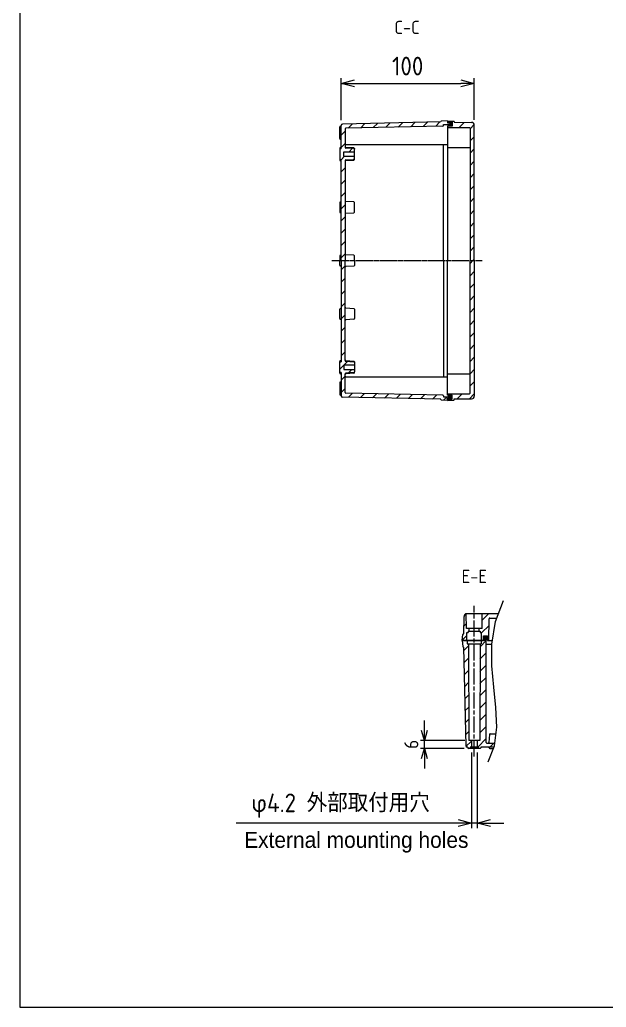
# Model space of a CAD drawing. Header units: millimetres. Extents: x 0 to 3249, y 0 to 1120.
# Drawn here: x 1637 to 2077, y 0 to 741 of the extents above; entities that cross this region are included whole.
import ezdxf

# ---------------------------------------------------------------- set-up
doc = ezdxf.new("R2010")
doc.units = ezdxf.units.MM
doc.linetypes.add('AM_ISO08W050', pattern=[18, 12, -1.5, 3, -1.5])
doc.linetypes.add('CENTER', pattern=[2, 1.25, -0.25, 0.25, -0.25])
for name, color, linetype, lineweight in [('AM_10', 7, 'AM_ISO08W050', 50), ('AM_4', 3, 'Continuous', 25), ('AM_5', 3, 'Continuous', 25), ('AM_7', 4, 'AM_ISO08W050', 25), ('AM_8', 1, 'Continuous', 25), ('ｶﾞｽｹｯﾄ', 5, 'Continuous', 25), ('ﾄｯﾌﾟｶﾊﾞｰ', 7, 'Continuous', 25), ('ﾎﾞﾃﾞｨｰ', 2, 'Continuous', 25)]:
    doc.layers.add(name, color=color, linetype=linetype, lineweight=lineweight)
doc.styles.add('ACISOTS', font='isocp.shx', dxfattribs={"height": 1, "bigfont": 'extfont.shx'})
doc.styles.get("Standard").update_dxf_attribs({"font": 'ISOCP.SHX', "bigfont": 'EXTFONT.SHX'})
doc.styles.add('takachi1', font='MS PGothic.ttf', dxfattribs={"height": 2.5})
doc.dimstyles.new('AM_ISO$0', dxfattribs={"dimtxt": 3.5, "dimasz": 2.5, "dimexe": 1, "dimexo": 1, "dimgap": 1.5, "dimtad": 1, "dimdsep": 46, "dimtxsty": 'STANDARD', "dimblk": 'OPEN30', "dimcen": 0, "dimclrd": 3, "dimclre": 3, "dimclrt": 2, "dimadec": 0, "dimazin": 2, "dimtp": 0.1, "dimtm": 0.1, "dimtfac": 0.71, "dimtmove": 0, "dimatfit": 3, "dimldrblk": 'OPEN30', "dimfxl": 1, "dimlwd": -1, "dimlwe": -1, "dimarcsym": 0})
pattern_1 = [(45, (-0.3, -20), (-4.596194, 4.596194), [])]

# ---------------------------------------------------------------- blocks, each defined once
blk = doc.blocks.new('_Open30')
at = {"color": 0, "linetype": 'ByBlock', "lineweight": -2}
for p, q in [((-1, 0.268), (0, 0)), ((0, 0), (-1, -0.268)), ((0, 0), (-1, 0))]:
    blk.add_line(p, q, dxfattribs=at)
blk = doc.blocks.new('*D65')
at = {"layer": 'AM_5', "color": 3}
for p, q in [((1976.2, 191.26), (1976.2, 134.26)), ((1980.4, 191.26), (1980.4, 134.26)), ((1966.2, 138.26), (1799.53, 138.26)), ((1980.4, 138.26), (1976.2, 138.26)), ((1990.4, 138.26), (2000.4, 138.26))]:
    blk.add_line(p, q, dxfattribs=at)
at = {"layer": 'Defpoints', "color": 0}
for p in [(1976.2, 195.26), (1980.4, 195.26), (1976.2, 138.26)]:
    blk.add_point(p, dxfattribs=at)
at = {"layer": 'AM_5', "color": 3, "xscale": 10, "yscale": 10, "zscale": 10}
blk.add_blockref('_Open30', (1976.2, 138.26), dxfattribs=at)
at = {"layer": 'AM_5', "color": 3, "xscale": 10, "yscale": 10, "zscale": 10, "rotation": 180}
blk.add_blockref('_Open30', (1980.4, 138.26), dxfattribs=at)
at = {"layer": 'AM_5', "color": 2, "insert": (1877.87, 151.26), "char_height": 14, "attachment_point": 5}
blk.add_mtext('φ4.2 外部取付用穴', dxfattribs=at)
blk = doc.blocks.new('*S163')
at = {"layer": 'AM_10', "color": 7, "linetype": 'CENTER'}
for p, q in [((2253.3, 685.26), (2253.3, 665.26)), ((2253.3, 435.26), (2253.3, 455.26))]:
    blk.add_line(p, q, dxfattribs=at)
at = {"layer": 'AM_10', "color": 7, "linetype": 'AM_ISO08W050'}
for p, q in [((2243.3, 675.26), (2233.3, 675.26)), ((2243.3, 445.26), (2233.3, 445.26))]:
    blk.add_line(p, q, dxfattribs=at)
at = {"layer": 'AM_10', "color": 1, "linetype": 'CENTER'}
blk.add_line((2253.3, 665.26), (2253.3, 455.26), dxfattribs=at)
at = {"layer": 'AM_10', "color": 7, "linetype": 'Continuous', "extrusion": (0, 0, -1)}
blk.add_trace([(-2243.3, 676.58), (-2243.3, 673.94), (-2253.3, 675.26)], dxfattribs=at)
at = {"layer": 'AM_10', "color": 7, "linetype": 'Continuous'}
blk.add_trace([(2243.3, 443.94), (2243.3, 446.58), (2253.3, 445.26)], dxfattribs=at)
at = {"layer": 'AM_10', "color": 7, "char_height": 10, "attachment_point": 5, "style": 'ACISOTS'}
for s, insert in [('C-C', (1927.8, 735.26)), ('C', (2226.07, 675.26)), ('C', (2226.07, 445.26))]:
    blk.add_mtext(s, dxfattribs=dict(at, insert=insert))
blk = doc.blocks.new('*S167')
at = {"layer": 'AM_10', "color": 7, "linetype": 'CENTER'}
for p, q in [((2118.3, 464.26), (2138.3, 464.26)), ((2388.3, 464.26), (2368.3, 464.26))]:
    blk.add_line(p, q, dxfattribs=at)
at = {"layer": 'AM_10', "color": 1, "linetype": 'CENTER'}
blk.add_line((2138.3, 464.26), (2368.3, 464.26), dxfattribs=at)
at = {"layer": 'AM_10', "color": 7, "linetype": 'AM_ISO08W050'}
for p, q in [((2128.3, 454.26), (2128.3, 444.26)), ((2378.3, 454.26), (2378.3, 444.26))]:
    blk.add_line(p, q, dxfattribs=at)
at = {"layer": 'AM_10', "color": 7, "linetype": 'Continuous', "extrusion": (0, 0, -1)}
blk.add_trace([(-2126.98, 454.26), (-2129.62, 454.26), (-2128.3, 464.26)], dxfattribs=at)
at = {"layer": 'AM_10', "color": 7, "linetype": 'Continuous'}
blk.add_trace([(2379.62, 454.26), (2376.98, 454.26), (2378.3, 464.26)], dxfattribs=at)
at = {"layer": 'AM_10', "color": 7, "char_height": 10, "attachment_point": 5, "style": 'ACISOTS'}
for s, insert in [('E', (2128.3, 434.26)), ('E', (2378.3, 434.26)), ('E-E', (1978.3, 323.26))]:
    blk.add_mtext(s, dxfattribs=dict(at, insert=insert))
blk = doc.blocks.new('TK-A3')
blk.add_lwpolyline([(0, 0), (403, 0), (403, 280), (0, 280)], close=True)
blk = doc.blocks.new('*D81')
at = {"layer": 'AM_5', "color": 3}
for p, q in [((1940.8, 207.76), (1940.8, 215.26)), ((1971.2, 200.26), (1937.8, 200.26)), ((1940.8, 194.27), (1940.8, 200.26)), ((1970.8, 194.27), (1937.8, 194.27)), ((1940.8, 186.77), (1940.8, 179.27))]:
    blk.add_line(p, q, dxfattribs=at)
at = {"layer": 'Defpoints', "color": 0}
for p in [(1940.8, 200.26), (1974.2, 200.26), (1973.8, 194.27)]:
    blk.add_point(p, dxfattribs=at)
at = {"layer": 'AM_5', "color": 3, "xscale": 7.5, "yscale": 7.5, "zscale": 7.5}
for p, rotation in [((1940.8, 200.26), 270), ((1940.8, 194.27), 90)]:
    blk.add_blockref('_Open30', p, dxfattribs=dict(at, rotation=rotation))
at = {"layer": 'AM_5', "color": 2, "insert": (1931.05, 197.26), "char_height": 10.5, "attachment_point": 5, "rotation": 90}
blk.add_mtext('6', dxfattribs=at)
blk = doc.blocks.new('*D142')
at = {"layer": 'AM_5', "color": 3}
for p, q in [((1878.3, 665.71), (1878.3, 697.26)), ((1978.3, 665.96), (1978.3, 697.26)), ((1888.3, 693.26), (1968.3, 693.26))]:
    blk.add_line(p, q, dxfattribs=at)
at = {"layer": 'Defpoints', "color": 0}
for p in [(1978.3, 693.26), (1878.3, 661.71), (1978.3, 661.96)]:
    blk.add_point(p, dxfattribs=at)
at = {"layer": 'AM_5', "color": 3, "xscale": 10, "yscale": 10, "zscale": 10, "rotation": 180}
blk.add_blockref('_Open30', (1878.3, 693.26), dxfattribs=at)
at = {"layer": 'AM_5', "color": 3, "xscale": 10, "yscale": 10, "zscale": 10}
blk.add_blockref('_Open30', (1978.3, 693.26), dxfattribs=at)
at = {"layer": 'AM_5', "color": 2, "insert": (1928.3, 706.26), "char_height": 14, "attachment_point": 5}
blk.add_mtext('100', dxfattribs=at)
blk = doc.blocks.new('*S164')
at = {"layer": 'AM_10', "color": 7, "linetype": 'CENTER'}
for p, q in [((2253.3, 685.26), (2253.3, 665.26)), ((2253.3, 435.26), (2253.3, 455.26))]:
    blk.add_line(p, q, dxfattribs=at)
at = {"layer": 'AM_10', "color": 7, "linetype": 'AM_ISO08W050'}
for p, q in [((2243.3, 675.26), (2233.3, 675.26)), ((2243.3, 445.26), (2233.3, 445.26))]:
    blk.add_line(p, q, dxfattribs=at)
at = {"layer": 'AM_10', "color": 1, "linetype": 'CENTER'}
blk.add_line((2253.3, 665.26), (2253.3, 455.26), dxfattribs=at)
at = {"layer": 'AM_10', "color": 7, "linetype": 'Continuous', "extrusion": (0, 0, -1)}
blk.add_trace([(-2243.3, 676.58), (-2243.3, 673.94), (-2253.3, 675.26)], dxfattribs=at)
at = {"layer": 'AM_10', "color": 7, "linetype": 'Continuous'}
blk.add_trace([(2243.3, 443.94), (2243.3, 446.58), (2253.3, 445.26)], dxfattribs=at)
at = {"layer": 'AM_10', "color": 7, "char_height": 10, "attachment_point": 5, "style": 'ACISOTS'}
for s, insert in [('C-C', (1927.8, 735.26)), ('C', (2226.07, 675.26)), ('C', (2226.07, 445.26))]:
    blk.add_mtext(s, dxfattribs=dict(at, insert=insert))
blk = doc.blocks.new('*S168')
at = {"layer": 'AM_10', "color": 7, "linetype": 'CENTER'}
for p, q in [((2118.3, 464.26), (2138.3, 464.26)), ((2388.3, 464.26), (2368.3, 464.26))]:
    blk.add_line(p, q, dxfattribs=at)
at = {"layer": 'AM_10', "color": 1, "linetype": 'CENTER'}
blk.add_line((2138.3, 464.26), (2368.3, 464.26), dxfattribs=at)
at = {"layer": 'AM_10', "color": 7, "linetype": 'AM_ISO08W050'}
for p, q in [((2128.3, 454.26), (2128.3, 444.26)), ((2378.3, 454.26), (2378.3, 444.26))]:
    blk.add_line(p, q, dxfattribs=at)
at = {"layer": 'AM_10', "color": 7, "linetype": 'Continuous', "extrusion": (0, 0, -1)}
blk.add_trace([(-2126.98, 454.26), (-2129.62, 454.26), (-2128.3, 464.26)], dxfattribs=at)
at = {"layer": 'AM_10', "color": 7, "linetype": 'Continuous'}
blk.add_trace([(2379.62, 454.26), (2376.98, 454.26), (2378.3, 464.26)], dxfattribs=at)
at = {"layer": 'AM_10', "color": 7, "char_height": 10, "attachment_point": 5, "style": 'ACISOTS'}
for s, insert in [('E', (2128.3, 434.26)), ('E', (2378.3, 434.26)), ('E-E', (1978.3, 323.26))]:
    blk.add_mtext(s, dxfattribs=dict(at, insert=insert))

msp = doc.modelspace()

# ---------------------------------------------------------------- hatches: boundary and pattern name
at = {"layer": 'AM_8'}
h = msp.add_hatch(dxfattribs=at)
h.set_pattern_fill('_U', color=256, scale=6.5, angle=45, style=0, pattern_type=0)
h.set_pattern_definition(pattern_1)
edge = h.paths.add_edge_path()
edge.add_line((1881.3, 560.259), (1881.3, 635.293))
edge.add_arc((1881.8, 635.293), 0.5, 94.085617, 180, ccw=False)
edge.add_line((1881.764, 635.792), (1887.836, 636.225))
edge.add_arc((1887.8, 636.724), 0.5, 274.085617, 360)
edge.add_line((1888.3, 636.724), (1888.3, 638.559))
edge.add_line((1888.3, 638.559), (1880.3, 638.559))
edge.add_line((1880.3, 638.559), (1880.3, 641.959))
edge.add_line((1880.3, 641.959), (1888.3, 641.959))
edge.add_line((1888.3, 641.959), (1888.3, 643.793))
edge.add_arc((1887.8, 643.793), 0.5, 360, 445.914383)
edge.add_line((1887.836, 644.292), (1881.764, 644.725))
edge.add_arc((1881.8, 645.224), 0.5, 180, 265.914383, ccw=False)
edge.add_line((1881.3, 645.224), (1881.3, 659.18))
edge.add_arc((1881.8, 659.18), 0.5, 451.238635, 540, ccw=False)
edge.add_line((1881.789, 659.68), (1954.811, 661.259))
edge.add_arc((1954.8, 661.759), 0.5, 271.238635, 360)
edge.add_line((1955.3, 661.759), (1955.3, 662.359))
edge.add_line((1955.3, 662.359), (1960.3, 662.359))
edge.add_line((1960.3, 662.359), (1960.3, 663.559))
edge.add_line((1960.3, 663.559), (1958.3, 663.559))
edge.add_line((1958.3, 663.559), (1958.3, 665.259))
edge.add_line((1958.3, 665.259), (1953.767, 664.956))
edge.add_arc((1953.8, 664.457), 0.5, 453.814075, 540)
edge.add_line((1953.3, 664.457), (1953.3, 664.309))
edge.add_line((1953.3, 664.309), (1879.278, 662.708))
edge.add_arc((1879.3, 661.708), 1, 451.238635, 540)
edge.add_line((1878.3, 661.708), (1878.3, 644.259))
edge.add_line((1878.3, 644.259), (1877.8, 644.259))
edge.add_arc((1877.8, 643.759), 0.5, 450, 540)
edge.add_line((1877.3, 643.759), (1877.3, 636.759))
edge.add_arc((1877.8, 636.759), 0.5, 540, 630)
edge.add_line((1877.8, 636.259), (1878.3, 636.259))
edge.add_line((1878.3, 636.259), (1878.3, 560.259))
edge.add_line((1878.3, 560.259), (1881.3, 560.259))
h = msp.add_hatch(dxfattribs=at)
h.set_pattern_fill('_U', color=256, scale=6.5, angle=45, style=0, pattern_type=0)
h.set_pattern_definition(pattern_1)
edge = h.paths.add_edge_path()
edge.add_line((1975.1, 560.259), (1978.3, 560.259))
edge.add_line((1978.3, 560.259), (1978.3, 661.96))
edge.add_arc((1976.3, 661.96), 2, 360, 449.566131)
edge.add_line((1976.315, 663.96), (1963.3, 664.059))
edge.add_line((1963.3, 664.059), (1963.3, 664.357))
edge.add_arc((1962.8, 664.357), 0.5, 360, 444.920392)
edge.add_line((1962.844, 664.855), (1958.3, 665.259))
edge.add_line((1958.3, 665.259), (1958.3, 664.259))
edge.add_line((1958.3, 664.259), (1961.8, 664.259))
edge.add_line((1961.8, 664.259), (1961.8, 661.259))
edge.add_line((1961.8, 661.259), (1958.3, 661.259))
edge.add_line((1958.3, 661.259), (1958.3, 660.259))
edge.add_line((1958.3, 660.259), (1974.604, 660.135))
edge.add_arc((1974.6, 659.635), 0.5, 360, 449.566131, ccw=False)
edge.add_line((1975.1, 659.635), (1975.1, 560.259))
h = msp.add_hatch(dxfattribs=at)
h.set_pattern_fill('_U', color=256, scale=6.5, angle=45, style=0, pattern_type=0)
h.set_pattern_definition(pattern_1)
edge = h.paths.add_edge_path()
edge.add_line((1881.3, 560.259), (1881.3, 485.224))
edge.add_arc((1881.8, 485.224), 0.5, 540, 625.914383)
edge.add_line((1881.764, 484.725), (1887.836, 484.292))
edge.add_arc((1887.8, 483.793), 0.5, 360, 445.914383, ccw=False)
edge.add_line((1888.3, 483.793), (1888.3, 481.959))
edge.add_line((1888.3, 481.959), (1880.3, 481.959))
edge.add_line((1880.3, 481.959), (1880.3, 478.559))
edge.add_line((1880.3, 478.559), (1888.3, 478.559))
edge.add_line((1888.3, 478.559), (1888.3, 476.724))
edge.add_arc((1887.8, 476.724), 0.5, 274.085617, 360, ccw=False)
edge.add_line((1887.836, 476.225), (1881.764, 475.792))
edge.add_arc((1881.8, 475.293), 0.5, 454.085617, 540)
edge.add_line((1881.3, 475.293), (1881.3, 461.337))
edge.add_arc((1881.8, 461.337), 0.5, 180, 268.761365)
edge.add_line((1881.789, 460.837), (1954.811, 459.258))
edge.add_arc((1954.8, 458.758), 0.5, 360, 448.761365, ccw=False)
edge.add_line((1955.3, 458.758), (1955.3, 458.159))
edge.add_line((1955.3, 458.159), (1960.3, 458.159))
edge.add_line((1960.3, 458.159), (1960.3, 456.959))
edge.add_line((1960.3, 456.959), (1958.3, 456.959))
edge.add_line((1958.3, 456.959), (1958.3, 455.259))
edge.add_line((1958.3, 455.259), (1953.767, 455.561))
edge.add_arc((1953.8, 456.06), 0.5, 180, 266.185925, ccw=False)
edge.add_line((1953.3, 456.06), (1953.3, 456.209))
edge.add_line((1953.3, 456.209), (1879.278, 457.809))
edge.add_arc((1879.3, 458.809), 1, 180, 268.761365, ccw=False)
edge.add_line((1878.3, 458.809), (1878.3, 476.259))
edge.add_line((1878.3, 476.259), (1877.8, 476.259))
edge.add_arc((1877.8, 476.759), 0.5, 180, 270, ccw=False)
edge.add_line((1877.3, 476.759), (1877.3, 483.759))
edge.add_arc((1877.8, 483.759), 0.5, 90, 180, ccw=False)
edge.add_line((1877.8, 484.259), (1878.3, 484.259))
edge.add_line((1878.3, 484.259), (1878.3, 560.259))
edge.add_line((1878.3, 560.259), (1881.3, 560.259))
h = msp.add_hatch(dxfattribs=at)
h.set_pattern_fill('_U', color=256, scale=6.5, angle=45, style=0, pattern_type=0)
h.set_pattern_definition(pattern_1)
edge = h.paths.add_edge_path()
edge.add_line((1975.1, 560.259), (1978.3, 560.259))
edge.add_line((1978.3, 560.259), (1978.3, 458.557))
edge.add_arc((1976.3, 458.557), 2, 270.433869, 360, ccw=False)
edge.add_line((1976.315, 456.557), (1963.3, 456.459))
edge.add_line((1963.3, 456.459), (1963.3, 456.161))
edge.add_arc((1962.8, 456.161), 0.5, 275.079608, 360, ccw=False)
edge.add_line((1962.844, 455.663), (1958.3, 455.259))
edge.add_line((1958.3, 455.259), (1958.3, 456.259))
edge.add_line((1958.3, 456.259), (1961.8, 456.259))
edge.add_line((1961.8, 456.259), (1961.8, 459.259))
edge.add_line((1961.8, 459.259), (1958.3, 459.259))
edge.add_line((1958.3, 459.259), (1958.3, 460.259))
edge.add_line((1958.3, 460.259), (1974.604, 460.382))
edge.add_arc((1974.6, 460.882), 0.5, 270.433869, 360)
edge.add_line((1975.1, 460.882), (1975.1, 560.259))
h = msp.add_hatch(dxfattribs=at)
h.set_pattern_fill('_U', color=256, scale=6.5, angle=45, style=0, pattern_type=0)
h.set_pattern_definition([(45, (-7.7, 17.5587), (-4.596194, 4.596194), [])])
edge = h.paths.add_edge_path()
edge.add_line((1970.5, 280.259), (1970.599, 293.274))
edge.add_arc((1972.598, 293.259), 1.999, 98.564335, 179.575339, ccw=False)
edge.add_line((1972.3, 295.236), (1972.4, 284.259))
edge.add_line((1972.4, 284.259), (1974.55, 284.259))
edge.add_line((1974.55, 284.259), (1974.55, 282.259))
edge.add_line((1974.55, 282.259), (1973.8, 282.259))
edge.add_line((1973.8, 282.259), (1973.8, 281.259))
edge.add_line((1973.8, 281.259), (1972.8, 281.259))
edge.add_line((1972.8, 281.259), (1972.8, 275.259))
edge.add_line((1972.8, 275.259), (1969.3, 275.259))
edge.add_line((1969.3, 275.259), (1969.704, 279.803))
edge.add_arc((1970.202, 279.759), 0.5, 90, 174.920392, ccw=False)
edge.add_line((1970.202, 280.259), (1970.5, 280.259))
edge = h.paths.add_edge_path()
edge.add_line((1995.099, 292.059), (1996.344, 295.259))
edge.add_line((1996.344, 295.259), (1984.3, 295.259))
edge.add_line((1984.3, 295.259), (1984.2, 284.259))
edge.add_line((1984.2, 284.259), (1982.05, 284.259))
edge.add_line((1982.05, 284.259), (1982.05, 282.259))
edge.add_line((1982.05, 282.259), (1982.8, 282.259))
edge.add_line((1982.8, 282.259), (1982.8, 281.259))
edge.add_line((1982.8, 281.259), (1983.8, 281.259))
edge.add_line((1983.8, 281.259), (1983.8, 275.259))
edge.add_line((1983.8, 275.259), (1985.3, 275.259))
edge.add_line((1985.3, 275.259), (1985.3, 278.759))
edge.add_line((1985.3, 278.759), (1988.3, 278.759))
edge.add_line((1988.3, 278.759), (1988.3, 275.259))
edge.add_line((1988.3, 275.259), (1989.3, 275.259))
edge.add_line((1989.3, 275.259), (1989.423, 291.562))
edge.add_arc((1989.923, 291.559), 0.5, 90, 179.566131, ccw=False)
edge.add_line((1989.923, 292.059), (1995.099, 292.059))
h = msp.add_hatch(dxfattribs=at)
h.set_pattern_fill('_U', color=256, scale=6.5, angle=45, style=0, pattern_type=0)
h.set_pattern_definition([(45, (-7.7, 17.5585), (-4.596194, 4.596194), [])])
edge = h.paths.add_edge_path()
edge.add_line((1970.25, 270.259), (1970.101, 270.259))
edge.add_arc((1970.101, 270.759), 0.5, 183.814075, 270, ccw=False)
edge.add_line((1969.602, 270.725), (1969.3, 275.259))
edge.add_line((1969.3, 275.259), (1973.05, 275.259))
edge.add_line((1973.05, 275.259), (1973.05, 272.759))
edge.add_line((1973.05, 272.759), (1974, 272.759))
edge.add_line((1974, 272.759), (1974.2, 200.259))
edge.add_line((1974.2, 200.259), (1976.2, 200.259))
edge.add_line((1976.2, 200.259), (1976.2, 195.259))
edge.add_line((1976.2, 195.259), (1975.3, 195.259))
edge.add_line((1975.3, 195.259), (1975.3, 194.259))
edge.add_line((1975.3, 194.259), (1973.9, 194.259))
edge.add_arc((1973.9, 194.759), 0.5, 180, 270, ccw=False)
edge.add_line((1973.4, 194.759), (1973.4, 195.259))
edge.add_line((1973.4, 195.259), (1972.85, 195.259))
edge.add_arc((1972.85, 196.259), 1, 181.238635, 270, ccw=False)
edge.add_line((1971.85, 196.237), (1970.25, 270.259))
edge = h.paths.add_edge_path()
edge.add_line((1993.13, 195.259), (1993.506, 196.201))
edge.add_line((1993.506, 196.201), (1993.758, 198.259))
edge.add_line((1993.758, 198.259), (1987.7, 198.259))
edge.add_arc((1987.7, 198.759), 0.5, 180, 270, ccw=False)
edge.add_line((1987.2, 198.759), (1987.2, 277.259))
edge.add_line((1987.2, 277.259), (1986.1, 277.259))
edge.add_line((1986.1, 277.259), (1986.1, 275.259))
edge.add_line((1986.1, 275.259), (1983.55, 275.259))
edge.add_line((1983.55, 275.259), (1983.55, 272.759))
edge.add_line((1983.55, 272.759), (1982.6, 272.759))
edge.add_line((1982.6, 272.759), (1982.4, 200.259))
edge.add_line((1982.4, 200.259), (1980.4, 200.259))
edge.add_line((1980.4, 200.259), (1980.4, 195.259))
edge.add_line((1980.4, 195.259), (1981.3, 195.259))
edge.add_line((1981.3, 195.259), (1981.3, 194.259))
edge.add_line((1981.3, 194.259), (1982.7, 194.259))
edge.add_arc((1982.7, 194.759), 0.5, 270, 360)
edge.add_line((1983.2, 194.759), (1983.2, 195.259))
edge.add_line((1983.2, 195.259), (1993.13, 195.259))
at = {"layer": 'ｶﾞｽｹｯﾄ'}
h = msp.add_hatch(color=256, dxfattribs=at)
h.dxf.hatch_style = 1
h.paths.add_polyline_path([(1958.3, 664.259), (1958.3, 663.559), (1960.3, 663.559), (1960.3, 662.359), (1958.3, 662.359), (1958.3, 661.259), (1961.8, 661.259), (1961.8, 664.259)])
h = msp.add_hatch(color=256, dxfattribs=at)
h.dxf.hatch_style = 1
h.paths.add_polyline_path([(1958.3, 456.259), (1958.3, 456.959), (1960.3, 456.959), (1960.3, 458.159), (1958.3, 458.159), (1958.3, 459.259), (1961.8, 459.259), (1961.8, 456.259)])
h = msp.add_hatch(color=256, dxfattribs=at)
h.dxf.hatch_style = 1
h.paths.add_polyline_path([(1985.3, 275.259), (1986.1, 275.259), (1986.1, 277.259), (1987.2, 277.259), (1987.2, 275.259), (1988.3, 275.259), (1988.3, 278.759), (1985.3, 278.759)])

# ---------------------------------------------------------------- linework, layer by layer
at = {"layer": 'AM_4'}
msp.add_lwpolyline([(1988.743, 184.259), (1993.506, 196.201), (1995.227, 210.274), (1994.593, 224.97), (1992.887, 240.267), (1991.386, 256.145), (1991.372, 272.581), (1994.125, 289.554), (2000.232, 305.259)], dxfattribs=at)
at = {"layer": 'AM_7'}
for p, q in [((1871.3, 560.259), (1984.3, 560.259)), ((1872.3, 560.259), (1984.3, 560.259)), ((1978.3, 188.259), (1978.3, 301.259))]:
    msp.add_line(p, q, dxfattribs=at)
at = {"layer": 'ﾄｯﾌﾟｶﾊﾞｰ'}
for p, q in [((1958.3, 665.259), (1958.3, 664.259)), ((1958.3, 665.259), (1962.844, 664.855)), ((1958.3, 664.259), (1961.8, 664.259)), ((1961.8, 661.259), (1958.3, 661.259)), ((1958.3, 661.259), (1958.3, 560.259)), ((1958.3, 660.259), (1974.604, 660.135)), ((1961.8, 664.259), (1961.8, 661.259)), ((1963.3, 664.357), (1963.3, 664.059)), ((1963.3, 664.059), (1976.315, 663.96)), ((1975.1, 659.635), (1975.1, 560.259)), ((1978.3, 560.259), (1978.3, 661.96)), ((1958.3, 645.259), (1974.604, 645.135)), ((1958.3, 459.259), (1958.3, 560.259)), ((1975.1, 460.882), (1975.1, 560.259)), ((1978.3, 560.259), (1978.3, 458.557)), ((1958.3, 475.259), (1974.604, 475.382)), ((1958.3, 460.259), (1974.604, 460.382)), ((1961.8, 459.259), (1958.3, 459.259)), ((1958.3, 456.259), (1961.8, 456.259)), ((1958.3, 455.259), (1958.3, 456.259)), ((1958.3, 455.259), (1962.844, 455.663)), ((1961.8, 456.259), (1961.8, 459.259)), ((1963.3, 456.459), (1976.315, 456.557)), ((1963.3, 456.161), (1963.3, 456.459)), ((1970.5, 280.259), (1970.599, 293.274)), ((1972.4, 284.259), (1972.3, 295.236)), ((1996.344, 295.259), (1972.599, 295.259)), ((1984.2, 284.259), (1984.3, 295.259)), ((1989.3, 275.259), (1989.423, 291.562)), ((1989.923, 292.059), (1995.099, 292.059)), ((1984.2, 284.259), (1972.4, 284.259)), ((1973.8, 282.259), (1973.8, 281.259)), ((1973.8, 282.259), (1982.8, 282.259)), ((1974.55, 282.259), (1974.55, 284.259)), ((1982.05, 282.259), (1982.05, 284.259)), ((1982.8, 282.259), (1982.8, 281.259)), ((1969.3, 275.259), (1969.704, 279.803)), ((1969.3, 275.259), (1985.3, 275.259)), ((1970.202, 280.259), (1970.5, 280.259)), ((1972.8, 281.259), (1973.8, 281.259)), ((1972.8, 275.259), (1972.8, 281.259)), ((1982.8, 281.259), (1983.8, 281.259)), ((1983.8, 275.259), (1983.8, 281.259)), ((1985.3, 275.259), (1985.3, 278.759)), ((1985.3, 278.759), (1988.3, 278.759)), ((1988.3, 278.759), (1988.3, 275.259)), ((1988.3, 275.259), (1991.807, 275.259))]:
    msp.add_line(p, q, dxfattribs=at)
for centre, radius, start, end in [((1962.8, 664.357), 0.5, 0, 84.920392), ((1974.6, 659.635), 0.5, 0, 89.566131), ((1976.3, 661.96), 2, 0, 89.566131), ((1974.6, 644.635), 0.5, 0, 89.566131), ((1974.6, 475.882), 0.5, 270.433869, 360), ((1974.6, 460.882), 0.5, 270.433869, 360), ((1962.8, 456.161), 0.5, 275.079608, 360), ((1976.3, 458.557), 2, 270.433869, 360), ((1972.599, 293.259), 2, 90, 179.566131), ((1989.923, 291.559), 0.5, 90, 179.566131), ((1970.202, 279.759), 0.5, 90, 174.920392)]:
    msp.add_arc(centre, radius, start, end, dxfattribs=at)
at = {"layer": 'ﾎﾞﾃﾞｨｰ'}
for p, q in [((1877.3, 651.859), (1877.3, 660.659)), ((1878.3, 661.159), (1877.8, 661.159)), ((1878.3, 644.259), (1878.3, 661.708)), ((1953.3, 664.309), (1879.278, 662.708)), ((1954.811, 661.259), (1881.789, 659.68)), ((1953.3, 664.457), (1953.3, 664.309)), ((1958.3, 665.259), (1953.767, 664.956)), ((1955.3, 662.359), (1960.3, 662.359)), ((1955.3, 661.759), (1955.3, 662.359)), ((1958.3, 665.259), (1958.3, 663.559)), ((1958.3, 663.559), (1960.3, 663.559)), ((1960.3, 662.359), (1960.3, 663.559)), ((1881.3, 659.18), (1881.3, 645.224)), ((1878.3, 651.359), (1877.8, 651.359)), ((1877.8, 645.159), (1878.3, 645.159)), ((1887.836, 644.792), (1881.764, 645.225)), ((1887.836, 644.292), (1881.764, 644.725)), ((1881.8, 647.359), (1958.3, 647.359)), ((1955.3, 560.259), (1955.3, 647.359)), ((1877.3, 644.659), (1877.3, 635.859)), ((1877.3, 643.759), (1877.3, 636.759)), ((1878.3, 644.259), (1877.8, 644.259)), ((1880.3, 638.559), (1880.3, 641.959)), ((1880.3, 641.959), (1888.3, 641.959)), ((1880.3, 638.559), (1888.3, 638.559)), ((1888.3, 644.293), (1888.3, 643.793)), ((1888.3, 636.724), (1888.3, 643.793)), ((1877.8, 636.259), (1878.3, 636.259)), ((1877.8, 635.359), (1878.3, 635.359)), ((1878.3, 560.259), (1878.3, 636.259)), ((1881.3, 635.293), (1881.3, 560.259)), ((1881.764, 635.792), (1887.836, 636.225)), ((1881.764, 635.292), (1887.836, 635.725)), ((1888.3, 636.224), (1888.3, 636.724)), ((1877.3, 603.759), (1877.3, 596.759)), ((1878.3, 604.259), (1877.8, 604.259)), ((1887.836, 604.292), (1881.764, 604.725)), ((1888.3, 596.724), (1888.3, 603.793)), ((1877.8, 596.259), (1878.3, 596.259)), ((1881.764, 595.792), (1887.836, 596.225)), ((1877.3, 563.759), (1877.3, 560.259)), ((1878.3, 564.259), (1877.8, 564.259)), ((1887.836, 564.292), (1881.764, 564.725)), ((1888.3, 560.259), (1888.3, 563.793)), ((1877.3, 556.759), (1877.3, 560.259)), ((1878.3, 556.259), (1877.8, 556.259)), ((1878.3, 560.259), (1878.3, 484.259)), ((1881.3, 485.224), (1881.3, 560.259)), ((1887.836, 556.225), (1881.764, 555.792)), ((1888.3, 560.259), (1888.3, 556.724)), ((1955.3, 560.259), (1955.3, 473.159)), ((1877.3, 516.759), (1877.3, 523.759)), ((1877.8, 524.259), (1878.3, 524.259)), ((1881.764, 524.725), (1887.836, 524.292)), ((1888.3, 523.793), (1888.3, 516.724)), ((1878.3, 516.259), (1877.8, 516.259)), ((1887.836, 516.225), (1881.764, 515.792)), ((1877.3, 475.859), (1877.3, 484.659)), ((1877.3, 476.759), (1877.3, 483.759)), ((1877.8, 485.159), (1878.3, 485.159)), ((1877.8, 484.259), (1878.3, 484.259)), ((1880.3, 481.959), (1880.3, 478.559)), ((1880.3, 481.959), (1888.3, 481.959)), ((1881.764, 485.225), (1887.836, 484.792)), ((1881.764, 484.725), (1887.836, 484.292)), ((1888.3, 484.293), (1888.3, 483.793)), ((1888.3, 483.793), (1888.3, 476.724)), ((1878.3, 476.259), (1877.8, 476.259)), ((1877.8, 475.359), (1878.3, 475.359)), ((1878.3, 476.259), (1878.3, 458.809)), ((1880.3, 478.559), (1888.3, 478.559)), ((1881.3, 461.337), (1881.3, 475.293)), ((1887.836, 476.225), (1881.764, 475.792)), ((1887.836, 475.725), (1881.764, 475.292)), ((1888.3, 476.224), (1888.3, 476.724)), ((1877.3, 468.659), (1877.3, 459.859)), ((1878.3, 469.159), (1877.8, 469.159)), ((1881.8, 473.159), (1958.3, 473.159)), ((1954.811, 459.258), (1881.789, 460.837)), ((1878.3, 459.359), (1877.8, 459.359)), ((1953.3, 456.209), (1879.278, 457.809)), ((1953.3, 456.06), (1953.3, 456.209)), ((1958.3, 455.259), (1953.767, 455.561)), ((1955.3, 458.758), (1955.3, 458.159)), ((1955.3, 458.159), (1960.3, 458.159)), ((1958.3, 456.959), (1960.3, 456.959)), ((1958.3, 455.259), (1958.3, 456.959)), ((1960.3, 458.159), (1960.3, 456.959)), ((1986.1, 275.259), (1969.3, 275.259)), ((1969.3, 275.259), (1969.602, 270.725)), ((1973.05, 275.259), (1973.05, 272.759)), ((1983.55, 275.259), (1983.55, 272.759)), ((1986.1, 275.259), (1986.1, 277.259)), ((1987.2, 277.259), (1986.1, 277.259)), ((1987.2, 198.759), (1987.2, 277.259)), ((1970.101, 270.259), (1970.25, 270.259)), ((1970.25, 270.259), (1971.85, 196.237)), ((1973.05, 272.759), (1983.55, 272.759)), ((1974, 272.759), (1974.2, 200.259)), ((1982.6, 272.759), (1982.4, 200.259)), ((1991.373, 272.259), (1987.2, 272.259)), ((1982.4, 200.259), (1974.2, 200.259)), ((1976.2, 200.259), (1976.2, 195.259)), ((1980.4, 200.259), (1980.4, 195.259)), ((1989.767, 204.794), (1989.333, 198.723)), ((1990.266, 205.259), (1994.613, 205.259)), ((1973.4, 195.259), (1972.85, 195.259)), ((1973.4, 195.259), (1973.4, 194.759)), ((1982.7, 194.259), (1973.9, 194.259)), ((1975.3, 195.259), (1975.3, 194.259)), ((1981.3, 195.259), (1975.3, 195.259)), ((1981.3, 195.259), (1981.3, 194.259)), ((1983.2, 195.259), (1983.2, 194.759)), ((1993.13, 195.259), (1983.2, 195.259)), ((1987.7, 198.259), (1993.758, 198.259)), ((1989.4, 194.759), (1989.4, 195.259)), ((1989.9, 194.259), (1992.731, 194.259))]:
    msp.add_line(p, q, dxfattribs=at)
for centre, radius, start, end in [((1877.8, 660.659), 0.5, 90, 180), ((1879.3, 661.708), 1, 91.238635, 180), ((1881.8, 659.18), 0.5, 91.238635, 180), ((1953.8, 664.457), 0.5, 93.814075, 180), ((1954.8, 661.759), 0.5, 271.238635, 0), ((1877.8, 651.859), 0.5, 180, 270), ((1877.8, 644.659), 0.5, 90, 180), ((1881.8, 646.859), 0.5, 90, 180), ((1881.8, 645.724), 0.5, 180, 265.914383), ((1881.8, 645.224), 0.5, 180, 265.914383), ((1887.8, 644.293), 0.5, 0, 85.914383), ((1877.8, 643.759), 0.5, 90, 180), ((1887.8, 643.793), 0.5, 0, 85.914383), ((1877.8, 636.759), 0.5, 180, 270), ((1877.8, 635.859), 0.5, 180, 270), ((1881.8, 635.293), 0.5, 94.085617, 180), ((1881.8, 634.793), 0.5, 94.085617, 180), ((1887.8, 636.724), 0.5, 274.085617, 0), ((1887.8, 636.224), 0.5, 274.085617, 0), ((1877.8, 603.759), 0.5, 90, 180), ((1881.8, 605.224), 0.5, 180, 265.914383), ((1887.8, 603.793), 0.5, 0, 85.914383), ((1877.8, 596.759), 0.5, 180, 270), ((1881.8, 595.293), 0.5, 94.085617, 180), ((1887.8, 596.724), 0.5, 274.085617, 0), ((1877.8, 563.759), 0.5, 90, 180), ((1881.8, 565.224), 0.5, 180, 265.914383), ((1887.8, 563.793), 0.5, 0, 85.914383), ((1877.8, 556.759), 0.5, 180, 270), ((1881.8, 555.293), 0.5, 94.085617, 180), ((1887.8, 556.724), 0.5, 274.085617, 360), ((1877.8, 523.759), 0.5, 90, 180), ((1881.8, 525.224), 0.5, 180, 265.914383), ((1887.8, 523.793), 0.5, 360, 85.914383), ((1877.8, 516.759), 0.5, 180, 270), ((1881.8, 515.293), 0.5, 94.085617, 180), ((1887.8, 516.724), 0.5, 274.085617, 360), ((1877.8, 484.659), 0.5, 90, 180), ((1877.8, 483.759), 0.5, 90, 180), ((1881.8, 485.724), 0.5, 180, 265.914383), ((1881.8, 485.224), 0.5, 180, 265.914383), ((1887.8, 484.293), 0.5, 360, 85.914383), ((1887.8, 483.793), 0.5, 360, 85.914383), ((1877.8, 476.759), 0.5, 180, 270), ((1877.8, 475.859), 0.5, 180, 270), ((1881.8, 475.293), 0.5, 94.085617, 180), ((1881.8, 474.793), 0.5, 94.085617, 180), ((1887.8, 476.724), 0.5, 274.085617, 360), ((1887.8, 476.224), 0.5, 274.085617, 360), ((1877.8, 468.659), 0.5, 90, 180), ((1881.8, 473.659), 0.5, 180, 270), ((1877.8, 459.859), 0.5, 180, 270), ((1881.8, 461.337), 0.5, 180, 268.761365), ((1879.3, 458.809), 1, 180, 268.761365), ((1953.8, 456.06), 0.5, 180, 266.185925), ((1954.8, 458.758), 0.5, 360, 88.761365), ((1970.101, 270.759), 0.5, 183.814075, 270), ((1990.266, 204.759), 0.5, 90, 175.914383), ((1972.85, 196.259), 1, 181.238635, 270), ((1973.9, 194.759), 0.5, 180, 270), ((1982.7, 194.759), 0.5, 270, 0), ((1987.7, 198.759), 0.5, 180, 270), ((1988.834, 198.759), 0.5, 270, 355.914383), ((1989.9, 194.759), 0.5, 180, 270)]:
    msp.add_arc(centre, radius, start, end, dxfattribs=at)

# ---------------------------------------------------------------- block references
at = {"lineweight": 0, "xscale": 4, "yscale": 4, "zscale": 4}
msp.add_blockref('TK-A3', (1637, 0), dxfattribs=at)
at = {"layer": 'AM_10'}
for name in ['*S163', '*S164', '*S167', '*S168']:
    msp.add_blockref(name, (0, 0), dxfattribs=at)

# ---------------------------------------------------------------- texts
at = {"layer": 'AM_5', "color": 2, "insert": (1805.522, 131.606), "char_height": 12, "attachment_point": 1, "style": 'takachi1'}
msp.add_mtext_dynamic_manual_height_columns('External mounting holes', width=180.46971, gutter_width=12.5, heights=[0], dxfattribs=at)

# ---------------------------------------------------------------- dimensions: what is measured, and where the dimension line sits
at = {"layer": 'AM_5'}
dim = msp.add_linear_dim(base=(1978.3, 693.259), p1=(1878.3, 661.708), p2=(1978.3, 661.96), dimstyle='AM_ISO$0', override={"dimscale": 4}, dxfattribs=at)
dim.commit()
dim.dimension.update_dxf_attribs({"geometry": '*D142', "text_midpoint": (1928.3, 706.259)})
dim = msp.add_linear_dim(base=(1940.8, 200.259), p1=(1973.802, 194.268), p2=(1974.2, 200.259), angle=90, dimstyle='AM_ISO$0', override={"dimscale": 3, "dimdec": 1}, dxfattribs=at)
dim.commit()
dim.dimension.update_dxf_attribs({"geometry": '*D81', "text_midpoint": (1940.8, 197.263), "dimtype": 160})
dim = msp.add_linear_dim(base=(1976.2, 138.258), p1=(1980.4, 195.259), p2=(1976.2, 195.259), text='φ<> 外部取付用穴', dimstyle='AM_ISO$0', override={"dimscale": 4}, dxfattribs=at)
dim.commit()
dim.dimension.update_dxf_attribs({"geometry": '*D65', "text_midpoint": (1877.867, 151.26)})

doc.saveas('drawing.dxf')
